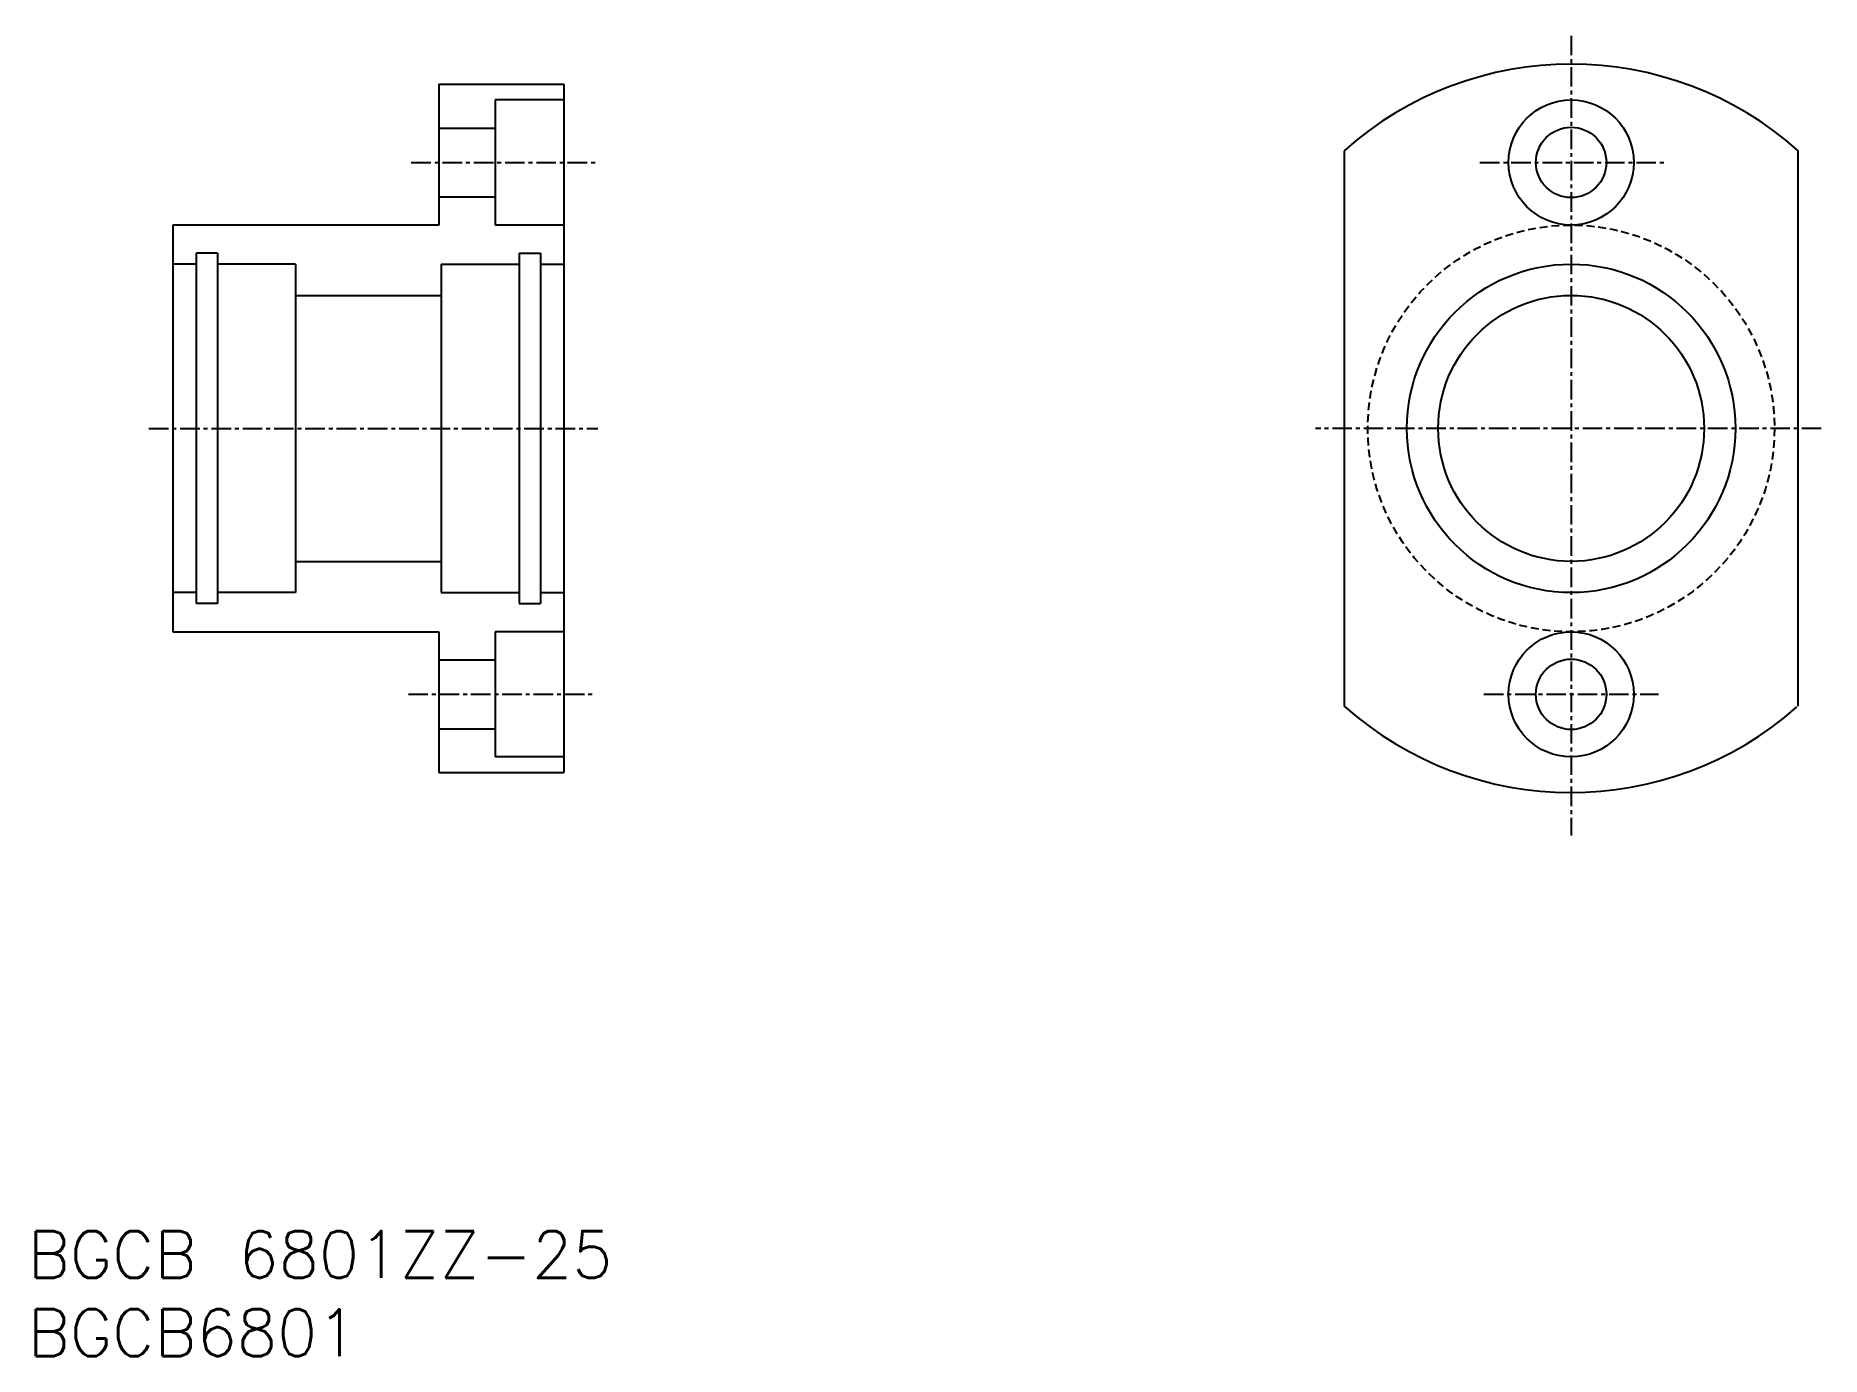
# Model space of a CAD drawing. Extents: x 45 to 159, y 37 to 122.
import ezdxf
from ezdxf.enums import TextEntityAlignment as Align

# ---------------------------------------------------------------- set-up
doc = ezdxf.new("R2010")
doc.units = 0
doc.linetypes.add('CENTER', pattern=[2, 1.25, -0.25, 0.25, -0.25])
doc.linetypes.add('DASHED', pattern=[0.75, 0.5, -0.25])
doc.layers.get('0').update_dxf_attribs({"linetype": 'CONTINUOUS'})
doc.layers.add('CENTER', color=1, linetype='CENTER')
doc.styles.get("Standard").update_dxf_attribs({"font": 'txt.shx', "bigfont": 'extfont.shx'})

msp = doc.modelspace()

# ---------------------------------------------------------------- linework, layer by layer
at = {"color": 7, "linetype": 'CONTINUOUS'}
for p, q in [((71.06, 118.61), (79.06, 118.61)), ((71.06, 118.61), (71.06, 109.61)), ((79.06, 117.61), (74.66, 117.61)), ((74.66, 117.61), (74.66, 109.61)), ((79.06, 118.61), (79.06, 74.61)), ((71.06, 115.81), (74.66, 115.81)), ((128.95, 114.36), (128.95, 78.86)), ((157.95, 114.36), (157.95, 78.86)), ((71.06, 111.41), (74.66, 111.41)), ((54.06, 109.61), (54.06, 83.61)), ((71.06, 109.61), (54.06, 109.61)), ((79.06, 109.61), (74.66, 109.61)), ((55.56, 107.81), (55.56, 85.41)), ((56.91, 107.81), (55.56, 107.81)), ((56.91, 107.81), (56.91, 85.41)), ((76.21, 107.81), (76.21, 85.41)), ((76.21, 107.81), (77.56, 107.81)), ((77.56, 107.81), (77.56, 85.41)), ((55.56, 107.11), (54.06, 107.11)), ((61.91, 107.11), (56.91, 107.11)), ((61.91, 107.11), (61.91, 86.11)), ((71.21, 107.11), (76.21, 107.11)), ((71.21, 107.11), (71.21, 86.11)), ((77.56, 107.11), (79.06, 107.11)), ((61.91, 105.11), (71.21, 105.11)), ((61.91, 88.11), (71.21, 88.11)), ((55.56, 86.11), (54.06, 86.11)), ((61.91, 86.11), (56.91, 86.11)), ((71.21, 86.11), (76.21, 86.11)), ((77.56, 86.11), (79.06, 86.11)), ((56.91, 85.41), (55.56, 85.41)), ((76.21, 85.41), (77.56, 85.41)), ((54.06, 83.61), (71.06, 83.61)), ((71.06, 83.61), (71.06, 74.61)), ((79.06, 83.61), (74.66, 83.61)), ((74.66, 83.61), (74.66, 75.61)), ((71.06, 81.81), (74.66, 81.81)), ((71.06, 77.41), (74.66, 77.41)), ((79.06, 75.61), (74.66, 75.61)), ((71.06, 74.61), (79.06, 74.61))]:
    msp.add_line(p, q, dxfattribs=at)
for centre, radius in [((143.45, 113.61), 4), ((143.45, 113.61), 2.25), ((143.45, 96.61), 10.5), ((143.45, 96.61), 8.5), ((143.45, 79.61), 4), ((143.45, 79.61), 2.25)]:
    msp.add_circle(centre, radius, dxfattribs=at)
at = {"color": 3, "linetype": 'DASHED'}
msp.add_circle((143.45, 96.61), 13, dxfattribs=at)
at = {"color": 7, "linetype": 'CONTINUOUS'}
for centre, start, end in [((143.45, 98.11), 48.2539, 131.7461), ((143.45, 95.11), 228.2539, 311.5151)]:
    msp.add_arc(centre, 21.78, start, end, dxfattribs=at)
at = {"layer": 'CENTER', "color": 1, "linetype": 'CENTER'}
for p, q in [((143.45, 121.71), (143.45, 70.58)), ((69.3, 113.61), (81.1, 113.61)), ((137.62, 113.61), (149.39, 113.61)), ((52.53, 96.61), (81.24, 96.61)), ((159.44, 96.61), (127.1, 96.61)), ((69.12, 79.61), (81.1, 79.61)), ((137.87, 79.61), (149.03, 79.61))]:
    msp.add_line(p, q, dxfattribs=at)

# ---------------------------------------------------------------- texts
at = {"color": 7, "linetype": 'CONTINUOUS'}
for s, p in [('BGCB 6801ZZ-25', (44.78, 43.8)), ('BGCB6801', (44.78, 38.8))]:
    msp.add_text(s, height=3, dxfattribs=at).set_placement(p, align=Align.MIDDLE_LEFT)

doc.saveas('drawing.dxf')
